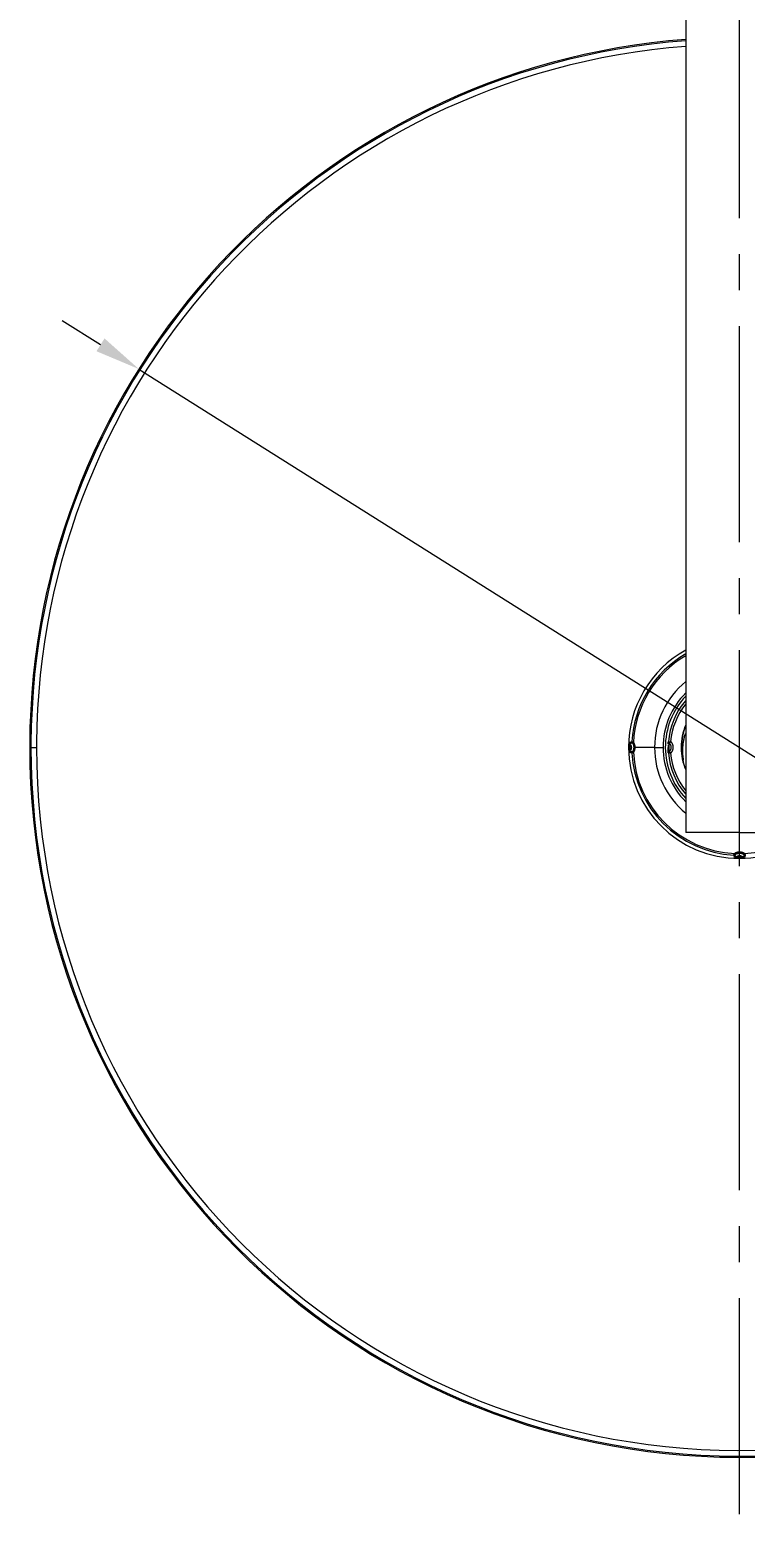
# Model space of a CAD drawing. Extents: x 3274 to 6433, y 0 to 2315.
# Drawn here: x 4102.3 to 4228.5, y 1513 to 1774.9 of the extents above; entities that cross this region are included whole.
import ezdxf

# ---------------------------------------------------------------- set-up
doc = ezdxf.new("R2010")
doc.units = 0
doc.header["$LTSCALE"] = 4
doc.header["$MEASUREMENT"] = 0
doc.header["$PDMODE"] = 3
doc.header["$PDSIZE"] = -10
doc.linetypes.add('CENTER2', pattern=[28.575, 19.05, -3.175, 3.175, -3.175])
doc.layers.get('0').update_dxf_attribs({"linetype": 'CONTINUOUS'})
doc.layers.get('DEFPOINTS').update_dxf_attribs({"linetype": 'CONTINUOUS'})
doc.layers.add('1', color=7, linetype='CONTINUOUS', true_color=0xffffff)
doc.layers.add('Cneter', color=1, linetype='CENTER2', lineweight=13)
doc.styles.add('Daelim Dimension', font='NanumGothic.ttf')
doc.dimstyles.new('DEFAULT', dxfattribs={"dimscale": 2, "dimtxt": 2, "dimasz": 2, "dimexe": 0, "dimexo": 2, "dimgap": 1, "dimtad": 1, "dimdec": 1, "dimzin": 9, "dimdsep": 46, "dimtxsty": 'Daelim Dimension', "dimcen": 0.5, "dimclrd": 252, "dimclre": 252, "dimclrt": 3, "dimadec": 1, "dimazin": 0, "dimtfac": 1, "dimtdec": 1, "dimtix": 1, "dimtmove": 0, "dimatfit": 3, "dimfxl": 1, "dimtolj": 1, "dimtzin": 1, "dimlwd": 9, "dimlwe": 9, "dimarcsym": 0})

# ---------------------------------------------------------------- blocks, each defined once
blk = doc.blocks.new('*D2')
at = {"color": 5, "lineweight": 9, "ltscale": 0.5, "transparency": 16777216}
for p, q in [((4114.78, 1719.29), (4108.01, 1723.55)), ((4121.55, 1715.02), (4333.48, 1581.56)), ((4408.4, 1534.37), (4340.25, 1577.29))]:
    blk.add_line(p, q, dxfattribs=at)
at = {"color": 5, "ltscale": 0.5, "transparency": 16777216}
for points in [[(4115.49, 1720.42), (4114.07, 1718.16), (4121.55, 1715.02)], [(4340.96, 1578.42), (4339.54, 1576.16), (4333.48, 1581.56)]]:
    blk.add_solid(points, dxfattribs=at)
at = {"layer": 'DEFPOINTS', "color": 0, "ltscale": 0.5, "transparency": 16777216}
for p in [(4121.55, 1715.02), (4333.48, 1581.56)]:
    blk.add_point(p, dxfattribs=at)
at = {"color": 7, "ltscale": 0.5, "transparency": 16777216, "insert": (4384.58, 1564.61), "char_height": 20, "attachment_point": 5, "rotation": 327.7987, "style": 'Daelim Dimension'}
blk.add_mtext('\\A1;∅250', dxfattribs=at)

msp = doc.modelspace()

# ---------------------------------------------------------------- linework, layer by layer
at = {"layer": '1', "color": 7, "linetype": 'Continuous', "lineweight": 18}
for p, q in [((4218.02, 1993.29), (4218.02, 1633.29)), ((4214.95, 1649.26), (4214.95, 1649.26)), ((4214.95, 1647.32), (4214.95, 1647.32)), ((4227.52, 1633.29), (4218.02, 1633.29)), ((4227.52, 1633.29), (4237.02, 1633.29))]:
    msp.add_line(p, q, dxfattribs=at)
at = {"layer": '1', "color": 7, "linetype": 'Continuous', "lineweight": 13}
for p, q in [((4102.51, 1648.29), (4102.29, 1648.29)), ((4102.51, 1648.29), (4103.51, 1648.29)), ((4212.52, 1648.29), (4214.02, 1648.29))]:
    msp.add_line(p, q, dxfattribs=at)
at = {"layer": '1', "color": 7, "linetype": 'Continuous', "lineweight": 18}
for radius, start, end in [(125.23, 94.3502, 179.7574), (19.6, 118.9912, 180), (18.75, 120.4481, 177.3673), (15, 129.2977, 180), (13.5, 134.7258, 180), (12.6, 138.9342, 175.5454), (10.3, 157.2666, 180), (10.25, 157.9458, 180), (125.23, 179.7574, 180), (125.23, 180, 359.7574), (19.6, 180, 0), (18.75, 182.6327, 267.3673), (15, 180, 230.7023), (13.5, 180, 225.2742), (12.6, 184.4546, 221.0658), (10.3, 180, 202.7334), (18.75, 272.6327, 357.3673)]:
    msp.add_arc((4227.52, 1648.29), radius, start, end, dxfattribs=at)
at = {"layer": '1', "color": 7, "linetype": 'Continuous', "lineweight": 13}
for radius, start, end in [(125.01, 94.3568, 179.6416), (124.01, 94.3932, 179.6416), (19.02, 119.9694, 176.9369), (13.1, 136.4844, 180.2657), (12.2, 141.1394, 175.2643), (10.29, 157.4208, 180), (125.23, 179.7574, 180), (125.01, 179.6416, 180), (125.01, 180, 359.6416), (124.01, 179.6416, 180), (124.01, 180, 359.6416), (19.02, 183.0629, 266.9369), (13.1, 180.2657, 223.5158), (12.2, 184.7364, 218.86), (10.29, 180.3989, 202.5796)]:
    msp.add_arc((4227.52, 1648.29), radius, start, end, dxfattribs=at)
at = {"layer": '1', "color": 7, "linetype": 'Continuous', "lineweight": 18}
for centre, major_axis, start_param, end_param in [((4208.4, 1649.14), (-0.112, 0.278), 1.145149, 1.993455), ((4226.66, 1629.17), (-0.278, -0.112), 1.14515, 1.993655)]:
    msp.add_ellipse(centre, major_axis=major_axis, ratio=0.999587, start_param=start_param, end_param=end_param, dxfattribs=at)
for points, knots in [([(4217.52, 1648.29), (4217.54, 1648.69), (4217.59, 1649.09), (4217.7, 1649.68), (4217.74, 1649.88), (4217.82, 1650.17), (4217.85, 1650.32), (4217.9, 1650.46), (4217.92, 1650.56), (4217.94, 1650.61), (4217.97, 1650.69), (4217.98, 1650.73), (4217.99, 1650.76)], [0, 0, 0, 0, 0.478583, 0.478583, 0.717875, 0.717875, 0.837521, 0.897344, 0.897344, 0.957167, 0.957167, 1, 1, 1, 1]), ([(4208.1, 1649.16), (4208.17, 1649.18), (4208.31, 1649.23), (4208.45, 1649.28), (4208.53, 1649.31)], [0, 0, 0, 0, 0.499445, 1, 1, 1, 1]), ([(4214.92, 1648.75), (4214.92, 1648.75), (4214.92, 1648.73), (4214.92, 1648.7), (4214.92, 1648.66), (4214.92, 1648.62), (4214.92, 1648.58), (4214.92, 1648.54), (4214.92, 1648.51), (4214.92, 1648.47), (4214.92, 1648.44), (4214.92, 1648.4), (4214.92, 1648.36), (4214.92, 1648.33), (4214.92, 1648.3), (4214.92, 1648.29)], [0, 0, 0, 0, 0.00004, 0.092604, 0.184562, 0.275758, 0.36617, 0.455939, 0.530269, 0.605682, 0.682205, 0.759863, 0.838686, 0.918715, 1, 1, 1, 1]), ([(4214.92, 1648.73), (4214.92, 1648.69), (4214.92, 1648.54), (4214.92, 1648.4), (4214.92, 1648.28)], [0, 0, 0, 0, 0.26007, 1, 1, 1, 1]), ([(4214.92, 1648.3), (4214.92, 1648.19), (4214.92, 1648.04), (4214.92, 1647.89), (4214.92, 1647.85)], [0, 0, 0, 0, 0.74134, 1, 1, 1, 1]), ([(4214.95, 1647.31), (4214.95, 1647.31), (4214.95, 1647.31), (4214.95, 1647.31), (4214.95, 1647.31), (4214.95, 1647.31), (4214.95, 1647.31), (4214.95, 1647.32), (4214.95, 1647.32), (4214.95, 1647.32), (4214.95, 1647.32), (4214.95, 1647.32), (4214.95, 1647.33), (4214.95, 1647.33), (4214.95, 1647.33), (4214.95, 1647.34), (4214.95, 1647.34), (4214.95, 1647.34), (4214.95, 1647.35), (4214.95, 1647.35), (4214.95, 1647.36), (4214.95, 1647.36), (4214.95, 1647.37), (4214.95, 1647.38), (4214.95, 1647.41), (4214.94, 1647.45), (4214.94, 1647.5), (4214.94, 1647.55), (4214.93, 1647.61), (4214.93, 1647.68), (4214.93, 1647.76), (4214.93, 1647.82), (4214.92, 1647.87), (4214.92, 1647.91), (4214.92, 1647.94), (4214.92, 1647.98), (4214.92, 1648.02), (4214.92, 1648.06), (4214.92, 1648.11), (4214.92, 1648.15), (4214.92, 1648.2), (4214.92, 1648.24), (4214.92, 1648.27), (4214.92, 1648.29)], [0, 0, 0, 0, 0.00985, 0.019663, 0.029443, 0.039193, 0.048917, 0.058618, 0.0683, 0.077968, 0.087624, 0.097272, 0.106916, 0.11656, 0.126208, 0.135862, 0.145528, 0.155208, 0.164907, 0.174628, 0.184374, 0.194149, 0.203958, 0.213803, 0.26798, 0.321607, 0.375315, 0.429732, 0.487157, 0.545428, 0.605231, 0.667199, 0.693279, 0.720118, 0.747745, 0.776188, 0.805471, 0.835619, 0.866652, 0.898589, 0.931449, 0.965248, 1, 1, 1, 1]), ([(4214.93, 1648.94), (4214.94, 1648.99), (4214.94, 1649.08), (4214.95, 1649.19), (4214.95, 1649.23), (4214.95, 1649.24)], [0, 0, 0, 0, 0.334693, 0.668436, 1, 1, 1, 1]), ([(4214.95, 1647.34), (4214.95, 1647.35), (4214.95, 1647.39), (4214.94, 1647.5), (4214.94, 1647.59), (4214.93, 1647.64)], [0, 0, 0, 0, 0.331565, 0.665315, 1, 1, 1, 1]), ([(4214.95, 1649.27), (4214.95, 1649.27), (4214.95, 1649.27), (4214.96, 1649.27), (4214.96, 1649.27), (4214.96, 1649.27), (4214.96, 1649.27), (4214.96, 1649.27), (4214.96, 1649.27), (4214.96, 1649.27), (4214.96, 1649.27), (4214.97, 1649.27), (4214.97, 1649.27), (4214.97, 1649.27), (4214.97, 1649.27), (4214.98, 1649.27), (4214.98, 1649.27), (4214.98, 1649.27), (4214.99, 1649.27), (4214.99, 1649.27), (4215, 1649.27), (4215, 1649.27), (4215.01, 1649.27), (4215.01, 1649.27), (4215.02, 1649.27), (4215.02, 1649.27), (4215.03, 1649.27), (4215.04, 1649.28), (4215.04, 1649.28), (4215.05, 1649.28), (4215.06, 1649.28), (4215.06, 1649.28), (4215.07, 1649.28), (4215.08, 1649.28), (4215.09, 1649.28), (4215.1, 1649.28), (4215.11, 1649.28), (4215.12, 1649.28), (4215.14, 1649.28), (4215.15, 1649.28), (4215.16, 1649.28), (4215.18, 1649.29), (4215.19, 1649.29), (4215.21, 1649.29), (4215.23, 1649.29), (4215.24, 1649.29), (4215.26, 1649.29), (4215.28, 1649.29), (4215.3, 1649.29), (4215.32, 1649.29), (4215.34, 1649.3), (4215.35, 1649.3), (4215.36, 1649.3)], [0, 0, 0, 0, 0.014991, 0.030037, 0.045139, 0.060297, 0.075511, 0.090781, 0.106109, 0.121493, 0.136934, 0.152432, 0.167988, 0.183601, 0.199272, 0.215001, 0.230789, 0.246635, 0.262539, 0.278502, 0.294524, 0.310605, 0.326745, 0.342945, 0.359204, 0.375523, 0.391902, 0.408341, 0.42484, 0.4414, 0.45802, 0.4747, 0.491442, 0.512756, 0.534676, 0.5572, 0.58033, 0.604066, 0.628407, 0.653354, 0.678908, 0.705067, 0.731832, 0.759204, 0.787181, 0.815765, 0.844956, 0.874752, 0.905155, 0.936164, 0.967779, 1, 1, 1, 1]), ([(4214.95, 1649.27), (4214.95, 1649.24), (4214.95, 1649.21), (4214.96, 1649.16), (4214.97, 1649.13), (4215, 1649.08), (4215.02, 1649.06), (4215.06, 1649.02), (4215.08, 1649), (4215.1, 1648.99)], [0, 0, 0, 0, 0.25, 0.25, 0.5, 0.5, 0.75, 0.75, 1, 1, 1, 1]), ([(4215.1, 1647.59), (4215.08, 1647.58), (4215.06, 1647.56), (4215.02, 1647.52), (4215, 1647.5), (4214.97, 1647.45), (4214.96, 1647.42), (4214.95, 1647.37), (4214.95, 1647.34), (4214.95, 1647.31)], [0, 0, 0, 0, 0.25, 0.25, 0.5, 0.5, 0.75, 0.75, 1, 1, 1, 1]), ([(4215.36, 1647.28), (4215.36, 1647.28), (4215.35, 1647.28), (4215.34, 1647.28), (4215.33, 1647.28), (4215.32, 1647.29), (4215.31, 1647.29), (4215.3, 1647.29), (4215.29, 1647.29), (4215.28, 1647.29), (4215.27, 1647.29), (4215.27, 1647.29), (4215.26, 1647.29), (4215.25, 1647.29), (4215.24, 1647.29), (4215.23, 1647.29), (4215.22, 1647.29), (4215.22, 1647.29), (4215.21, 1647.29), (4215.2, 1647.29), (4215.19, 1647.29), (4215.19, 1647.29), (4215.18, 1647.29), (4215.17, 1647.3), (4215.17, 1647.3), (4215.16, 1647.3), (4215.15, 1647.3), (4215.15, 1647.3), (4215.14, 1647.3), (4215.13, 1647.3), (4215.13, 1647.3), (4215.12, 1647.3), (4215.12, 1647.3), (4215.11, 1647.3), (4215.1, 1647.3), (4215.1, 1647.3), (4215.09, 1647.3), (4215.09, 1647.3), (4215.08, 1647.3), (4215.08, 1647.3), (4215.07, 1647.3), (4215.07, 1647.3), (4215.06, 1647.3), (4215.04, 1647.3), (4215.03, 1647.31), (4215.02, 1647.31), (4215.01, 1647.31), (4215, 1647.31), (4214.99, 1647.31), (4214.98, 1647.31), (4214.97, 1647.31), (4214.97, 1647.31), (4214.96, 1647.31), (4214.96, 1647.31), (4214.96, 1647.31), (4214.96, 1647.31), (4214.95, 1647.31), (4214.95, 1647.31)], [0, 0, 0, 0, 0.015404, 0.030671, 0.045799, 0.060788, 0.075639, 0.090352, 0.104927, 0.119364, 0.133662, 0.147821, 0.161843, 0.175726, 0.189471, 0.203078, 0.216546, 0.229876, 0.243067, 0.256121, 0.269036, 0.281813, 0.294451, 0.306951, 0.319313, 0.331537, 0.343622, 0.35557, 0.367378, 0.379049, 0.390582, 0.401976, 0.413232, 0.42435, 0.43533, 0.446172, 0.456875, 0.467441, 0.477868, 0.488157, 0.498309, 0.508322, 0.542924, 0.57726, 0.61133, 0.645136, 0.678679, 0.711961, 0.744982, 0.777746, 0.810253, 0.842505, 0.874503, 0.90625, 0.937747, 0.968997, 1, 1, 1, 1]), ([(4215.36, 1649.3), (4215.36, 1649.3), (4215.35, 1649.29), (4215.34, 1649.28), (4215.34, 1649.28), (4215.33, 1649.27), (4215.32, 1649.26), (4215.32, 1649.25), (4215.31, 1649.24), (4215.3, 1649.24), (4215.29, 1649.23), (4215.29, 1649.22), (4215.28, 1649.21), (4215.27, 1649.2), (4215.27, 1649.2), (4215.26, 1649.19), (4215.25, 1649.17), (4215.23, 1649.15), (4215.21, 1649.13), (4215.2, 1649.11), (4215.18, 1649.1), (4215.17, 1649.08), (4215.15, 1649.05), (4215.13, 1649.03), (4215.12, 1649.01), (4215.11, 1649), (4215.11, 1649), (4215.1, 1648.99), (4215.1, 1648.99), (4215.1, 1648.99), (4215.1, 1648.99), (4215.1, 1648.99), (4215.1, 1648.99)], [0, 0, 0, 0, 0.016095, 0.032343, 0.048741, 0.065288, 0.081979, 0.098812, 0.115782, 0.132887, 0.150121, 0.167481, 0.184961, 0.202557, 0.220264, 0.238076, 0.255987, 0.318113, 0.381116, 0.413521, 0.454783, 0.504898, 0.582891, 0.665092, 0.750669, 0.799832, 0.844237, 0.88401, 0.919303, 0.950285, 0.977129, 1, 1, 1, 1]), ([(4215.1, 1648.99), (4215.12, 1648.97), (4215.15, 1648.96), (4215.19, 1648.92), (4215.21, 1648.9), (4215.25, 1648.85), (4215.27, 1648.82), (4215.3, 1648.77), (4215.32, 1648.74), (4215.35, 1648.68), (4215.36, 1648.64), (4215.38, 1648.58), (4215.39, 1648.54), (4215.41, 1648.44), (4215.42, 1648.36), (4215.42, 1648.22), (4215.41, 1648.14), (4215.39, 1648.04), (4215.38, 1648), (4215.36, 1647.94), (4215.35, 1647.9), (4215.32, 1647.84), (4215.3, 1647.81), (4215.27, 1647.76), (4215.25, 1647.73), (4215.21, 1647.68), (4215.19, 1647.66), (4215.15, 1647.62), (4215.12, 1647.61), (4215.1, 1647.59)], [0, 0, 0, 0, 0.0625, 0.0625, 0.125, 0.125, 0.1875, 0.1875, 0.25, 0.25, 0.3125, 0.3125, 0.375, 0.375, 0.5, 0.5, 0.625, 0.625, 0.6875, 0.6875, 0.75, 0.75, 0.8125, 0.8125, 0.875, 0.875, 0.9375, 0.9375, 1, 1, 1, 1]), ([(4215.1, 1647.59), (4215.1, 1647.59), (4215.1, 1647.59), (4215.1, 1647.59), (4215.1, 1647.59), (4215.1, 1647.59), (4215.1, 1647.59), (4215.1, 1647.59), (4215.11, 1647.59), (4215.11, 1647.58), (4215.11, 1647.58), (4215.11, 1647.57), (4215.12, 1647.57), (4215.13, 1647.56), (4215.14, 1647.54), (4215.15, 1647.52), (4215.17, 1647.5), (4215.19, 1647.47), (4215.22, 1647.44), (4215.26, 1647.4), (4215.28, 1647.37), (4215.31, 1647.34), (4215.32, 1647.32), (4215.34, 1647.3), (4215.35, 1647.29), (4215.36, 1647.29), (4215.36, 1647.28)], [0, 0, 0, 0, 0.014485, 0.030468, 0.047988, 0.067085, 0.087801, 0.110177, 0.134253, 0.160066, 0.187653, 0.217042, 0.248257, 0.312076, 0.374614, 0.435506, 0.494439, 0.568521, 0.660038, 0.759552, 0.827864, 0.879353, 0.921911, 0.955957, 0.981879, 1, 1, 1, 1]), ([(4215.36, 1647.28), (4215.36, 1647.28), (4215.37, 1647.29), (4215.37, 1647.29), (4215.38, 1647.3), (4215.39, 1647.3), (4215.4, 1647.31), (4215.41, 1647.32), (4215.42, 1647.33), (4215.44, 1647.34), (4215.46, 1647.36), (4215.48, 1647.39), (4215.5, 1647.4), (4215.5, 1647.41), (4215.51, 1647.42), (4215.52, 1647.43), (4215.53, 1647.44), (4215.53, 1647.45), (4215.54, 1647.45), (4215.55, 1647.46), (4215.56, 1647.47), (4215.56, 1647.48), (4215.57, 1647.49), (4215.58, 1647.5), (4215.58, 1647.51), (4215.59, 1647.52), (4215.61, 1647.55), (4215.63, 1647.59), (4215.66, 1647.63), (4215.68, 1647.68), (4215.7, 1647.72), (4215.72, 1647.76), (4215.73, 1647.8), (4215.75, 1647.85), (4215.77, 1647.9), (4215.77, 1647.93), (4215.78, 1647.95), (4215.78, 1647.98), (4215.79, 1648), (4215.8, 1648.03), (4215.8, 1648.07), (4215.81, 1648.11), (4215.81, 1648.16), (4215.81, 1648.21), (4215.82, 1648.27), (4215.82, 1648.33), (4215.81, 1648.42), (4215.8, 1648.5), (4215.79, 1648.57), (4215.78, 1648.65), (4215.75, 1648.73), (4215.72, 1648.81), (4215.69, 1648.89), (4215.65, 1648.96), (4215.62, 1649.02), (4215.59, 1649.07), (4215.56, 1649.1), (4215.54, 1649.13), (4215.52, 1649.15), (4215.5, 1649.17), (4215.48, 1649.19), (4215.46, 1649.21), (4215.44, 1649.23), (4215.42, 1649.25), (4215.41, 1649.26), (4215.39, 1649.28), (4215.38, 1649.29), (4215.36, 1649.29), (4215.36, 1649.3)], [0, 0, 0, 0, 0.003633, 0.007589, 0.01187, 0.016475, 0.021404, 0.026655, 0.032228, 0.038122, 0.058301, 0.072694, 0.081362, 0.084337, 0.089377, 0.094413, 0.099445, 0.104473, 0.109496, 0.114516, 0.119532, 0.124544, 0.129552, 0.134557, 0.139557, 0.144747, 0.157658, 0.178227, 0.206367, 0.22464, 0.243134, 0.261853, 0.280801, 0.310405, 0.331927, 0.345415, 0.350888, 0.361857, 0.37392, 0.387074, 0.401317, 0.416647, 0.442916, 0.465556, 0.484584, 0.517008, 0.55393, 0.594253, 0.623063, 0.652068, 0.69517, 0.734205, 0.769938, 0.805046, 0.834991, 0.859726, 0.879174, 0.893274, 0.901989, 0.915186, 0.928409, 0.941662, 0.95495, 0.964488, 0.973766, 0.982778, 0.991524, 1, 1, 1, 1]), ([(4217.64, 1646.04), (4217.63, 1646.08), (4217.62, 1646.17), (4217.6, 1646.3), (4217.58, 1646.44), (4217.56, 1646.57), (4217.55, 1646.7), (4217.54, 1646.83), (4217.53, 1646.96), (4217.52, 1647.08), (4217.51, 1647.2), (4217.51, 1647.32), (4217.5, 1647.44), (4217.5, 1647.55), (4217.5, 1647.67), (4217.5, 1647.78), (4217.5, 1647.88), (4217.51, 1647.99), (4217.51, 1648.09), (4217.51, 1648.19), (4217.52, 1648.26), (4217.52, 1648.29)], [0, 0, 0, 0, 0.05532, 0.116886, 0.177373, 0.236783, 0.295118, 0.35238, 0.408571, 0.463693, 0.517748, 0.570737, 0.622662, 0.673526, 0.72333, 0.772076, 0.819766, 0.866401, 0.911984, 0.956517, 1, 1, 1, 1]), ([(4226.65, 1628.87), (4226.63, 1628.94), (4226.58, 1629.09), (4226.53, 1629.23), (4226.5, 1629.3)], [0, 0, 0, 0, 0.499445, 1, 1, 1, 1]), ([(4228.38, 1628.87), (4228.38, 1628.87), (4228.38, 1628.87), (4228.38, 1628.87), (4228.38, 1628.87), (4228.38, 1628.87), (4228.38, 1628.87), (4228.38, 1628.87), (4228.38, 1628.87), (4228.37, 1628.87), (4228.37, 1628.87), (4228.37, 1628.87), (4228.37, 1628.87), (4228.36, 1628.87), (4228.36, 1628.87), (4228.36, 1628.87), (4228.35, 1628.87), (4228.35, 1628.87), (4228.34, 1628.87), (4228.34, 1628.87), (4228.33, 1628.87), (4228.31, 1628.86), (4228.27, 1628.86), (4228.23, 1628.86), (4228.18, 1628.86), (4228.11, 1628.85), (4228.01, 1628.85), (4227.93, 1628.85), (4227.84, 1628.84), (4227.77, 1628.84), (4227.69, 1628.84), (4227.6, 1628.84), (4227.47, 1628.84), (4227.31, 1628.84), (4227.12, 1628.85), (4226.97, 1628.85), (4226.87, 1628.86), (4226.8, 1628.86), (4226.76, 1628.86), (4226.73, 1628.86), (4226.71, 1628.87), (4226.69, 1628.87), (4226.68, 1628.87), (4226.68, 1628.87), (4226.67, 1628.87), (4226.66, 1628.87), (4226.66, 1628.87), (4226.66, 1628.87), (4226.65, 1628.87), (4226.65, 1628.87), (4226.65, 1628.87), (4226.65, 1628.87)], [0, 0, 0, 0, 0.004856, 0.009691, 0.014508, 0.01931, 0.024099, 0.028879, 0.033653, 0.038423, 0.043192, 0.047963, 0.05274, 0.057525, 0.06232, 0.06713, 0.071956, 0.076802, 0.081671, 0.086564, 0.091486, 0.116366, 0.141325, 0.166708, 0.192844, 0.233455, 0.276656, 0.323219, 0.355069, 0.388823, 0.424578, 0.462415, 0.5024, 0.596958, 0.678683, 0.746525, 0.807549, 0.833716, 0.859106, 0.884048, 0.908891, 0.918173, 0.927367, 0.936489, 0.94556, 0.954598, 0.963625, 0.972658, 0.981719, 0.990826, 1, 1, 1, 1]), ([(4228.38, 1629.56), (4228.37, 1629.57), (4228.37, 1629.57), (4228.36, 1629.58), (4228.35, 1629.58), (4228.33, 1629.59), (4228.32, 1629.6), (4228.31, 1629.61), (4228.29, 1629.62), (4228.28, 1629.63), (4228.26, 1629.63), (4228.25, 1629.64), (4228.23, 1629.65), (4228.2, 1629.66), (4228.17, 1629.68), (4228.12, 1629.7), (4228.08, 1629.72), (4228.04, 1629.73), (4227.99, 1629.75), (4227.93, 1629.76), (4227.86, 1629.78), (4227.79, 1629.79), (4227.72, 1629.8), (4227.65, 1629.81), (4227.57, 1629.82), (4227.49, 1629.82), (4227.41, 1629.81), (4227.34, 1629.81), (4227.29, 1629.8), (4227.26, 1629.8), (4227.24, 1629.79), (4227.21, 1629.79), (4227.19, 1629.78), (4227.16, 1629.78), (4227.14, 1629.77), (4227.12, 1629.77), (4227.09, 1629.76), (4227.07, 1629.75), (4227.05, 1629.75), (4227.03, 1629.74), (4227.01, 1629.73), (4226.99, 1629.73), (4226.95, 1629.71), (4226.92, 1629.7), (4226.87, 1629.68), (4226.83, 1629.66), (4226.8, 1629.65), (4226.77, 1629.63), (4226.74, 1629.62), (4226.72, 1629.61), (4226.7, 1629.59), (4226.68, 1629.58), (4226.66, 1629.57), (4226.66, 1629.56)], [0, 0, 0, 0, 0.006652, 0.013745, 0.021278, 0.02925, 0.037662, 0.04651, 0.055795, 0.065515, 0.075667, 0.086251, 0.097263, 0.108702, 0.136242, 0.162702, 0.188095, 0.212435, 0.235732, 0.274657, 0.313502, 0.352292, 0.391028, 0.429717, 0.468367, 0.507, 0.561663, 0.601725, 0.627121, 0.640311, 0.653498, 0.666684, 0.679869, 0.693052, 0.706234, 0.719415, 0.732598, 0.745782, 0.75897, 0.766818, 0.778245, 0.793264, 0.811895, 0.834166, 0.860113, 0.889772, 0.907759, 0.92501, 0.941516, 0.957274, 0.972276, 0.98652, 1, 1, 1, 1]), ([(4228.15, 1628.97), (4228.15, 1628.96), (4228.15, 1628.96), (4228.13, 1628.96), (4228.12, 1628.97), (4228.09, 1628.97), (4228.08, 1628.97), (4228.06, 1628.97), (4228.05, 1628.97), (4228.01, 1628.98), (4227.98, 1628.98), (4227.92, 1628.99), (4227.89, 1628.99), (4227.82, 1629), (4227.78, 1629.01), (4227.71, 1629.01), (4227.67, 1629.01), (4227.59, 1629.02), (4227.56, 1629.02), (4227.48, 1629.02), (4227.44, 1629.02), (4227.36, 1629.01), (4227.32, 1629.01), (4227.25, 1629.01), (4227.21, 1629), (4227.14, 1628.99), (4227.11, 1628.99), (4227.05, 1628.98), (4227.02, 1628.98), (4226.97, 1628.97), (4226.95, 1628.97), (4226.92, 1628.97), (4226.9, 1628.96), (4226.89, 1628.96), (4226.88, 1628.97), (4226.88, 1628.97)], [0, 0, 0, 0, 0.0625, 0.0625, 0.125, 0.125, 0.15625, 0.15625, 0.1875, 0.1875, 0.25, 0.25, 0.3125, 0.3125, 0.375, 0.375, 0.4375, 0.4375, 0.5, 0.5, 0.5625, 0.5625, 0.625, 0.625, 0.6875, 0.6875, 0.75, 0.75, 0.8125, 0.8125, 0.875, 0.875, 0.9375, 0.9375, 1, 1, 1, 1])]:
    msp.add_open_spline(points, degree=3, knots=knots, dxfattribs=at)
at = {"layer": '1', "color": 7, "linetype": 'Continuous', "lineweight": 13}
msp.add_open_spline([(4207.92, 1648.29), (4207.97, 1648.29), (4208.02, 1648.29), (4208.07, 1648.29)], degree=3, dxfattribs=at)
for points, knots in [([(4208.07, 1648.29), (4208.07, 1648.3), (4208.07, 1648.32), (4208.07, 1648.34), (4208.07, 1648.37), (4208.07, 1648.39), (4208.07, 1648.41), (4208.07, 1648.44), (4208.07, 1648.46), (4208.07, 1648.48), (4208.07, 1648.51), (4208.07, 1648.53), (4208.07, 1648.55), (4208.07, 1648.57), (4208.07, 1648.59), (4208.07, 1648.61), (4208.07, 1648.63), (4208.07, 1648.65), (4208.07, 1648.67), (4208.07, 1648.74), (4208.08, 1648.84), (4208.08, 1648.94), (4208.09, 1649), (4208.09, 1649.04), (4208.09, 1649.08), (4208.09, 1649.1), (4208.09, 1649.12), (4208.1, 1649.12), (4208.1, 1649.13), (4208.1, 1649.14), (4208.1, 1649.14), (4208.1, 1649.15), (4208.1, 1649.15), (4208.1, 1649.15), (4208.1, 1649.16), (4208.1, 1649.16), (4208.1, 1649.16)], [0, 0, 0, 0, 0.022632, 0.044922, 0.066872, 0.088486, 0.109765, 0.130712, 0.151331, 0.171624, 0.191595, 0.211248, 0.230584, 0.24961, 0.268327, 0.286742, 0.304857, 0.322677, 0.340208, 0.357454, 0.492956, 0.61519, 0.66739, 0.718091, 0.767951, 0.817662, 0.836231, 0.854622, 0.872874, 0.891024, 0.909112, 0.927177, 0.945259, 0.963397, 0.981631, 1, 1, 1, 1]), ([(4208.1, 1647.42), (4208.1, 1647.42), (4208.1, 1647.42), (4208.1, 1647.43), (4208.1, 1647.43), (4208.1, 1647.43), (4208.1, 1647.43), (4208.1, 1647.43), (4208.1, 1647.43), (4208.1, 1647.43), (4208.1, 1647.44), (4208.1, 1647.44), (4208.1, 1647.44), (4208.1, 1647.44), (4208.1, 1647.45), (4208.1, 1647.45), (4208.1, 1647.46), (4208.09, 1647.46), (4208.09, 1647.46), (4208.09, 1647.47), (4208.09, 1647.48), (4208.09, 1647.5), (4208.09, 1647.54), (4208.09, 1647.58), (4208.08, 1647.63), (4208.08, 1647.7), (4208.08, 1647.79), (4208.07, 1647.87), (4208.07, 1647.93), (4208.07, 1647.97), (4208.07, 1648.01), (4208.07, 1648.05), (4208.07, 1648.1), (4208.07, 1648.14), (4208.07, 1648.19), (4208.07, 1648.24), (4208.07, 1648.27), (4208.07, 1648.29)], [0, 0, 0, 0, 0.009642, 0.019243, 0.028809, 0.038345, 0.047858, 0.057353, 0.066835, 0.07631, 0.085784, 0.095263, 0.104752, 0.114257, 0.123785, 0.13334, 0.142927, 0.152554, 0.162224, 0.171945, 0.18172, 0.231346, 0.281092, 0.331647, 0.38367, 0.46427, 0.549778, 0.641708, 0.676572, 0.712595, 0.749816, 0.788268, 0.827984, 0.86899, 0.911313, 0.954976, 1, 1, 1, 1]), ([(4208.53, 1647.27), (4208.51, 1647.28), (4208.49, 1647.29), (4208.45, 1647.3), (4208.41, 1647.31), (4208.37, 1647.32), (4208.33, 1647.34), (4208.3, 1647.35), (4208.26, 1647.36), (4208.23, 1647.37), (4208.2, 1647.39), (4208.16, 1647.4), (4208.13, 1647.41), (4208.11, 1647.42), (4208.1, 1647.42)], [0, 0, 0, 0, 0.093748, 0.185602, 0.275563, 0.36363, 0.449803, 0.534083, 0.61647, 0.696963, 0.775563, 0.852269, 0.927081, 1, 1, 1, 1]), ([(4208.19, 1648.93), (4208.25, 1648.96), (4208.32, 1649), (4208.45, 1649.06), (4208.52, 1649.08), (4208.59, 1649.11)], [0, 0, 0, 0, 0.5, 0.5, 1, 1, 1, 1]), ([(4208.25, 1648.29), (4208.25, 1648.33), (4208.24, 1648.37), (4208.24, 1648.45), (4208.24, 1648.48), (4208.23, 1648.56), (4208.23, 1648.59), (4208.22, 1648.66), (4208.21, 1648.7), (4208.21, 1648.76), (4208.2, 1648.78), (4208.2, 1648.83), (4208.19, 1648.85), (4208.19, 1648.89), (4208.19, 1648.9), (4208.19, 1648.92), (4208.19, 1648.93), (4208.19, 1648.93)], [0, 0, 0, 0, 0.125, 0.125, 0.25, 0.25, 0.375, 0.375, 0.5, 0.5, 0.625, 0.625, 0.75, 0.75, 0.875, 0.875, 1, 1, 1, 1]), ([(4208.19, 1648.93), (4208.22, 1648.9), (4208.31, 1648.8), (4208.4, 1648.58), (4208.44, 1648.29), (4208.4, 1648), (4208.31, 1647.78), (4208.22, 1647.69), (4208.19, 1647.65)], [0, 0, 0, 0, 0.114396, 0.30718, 0.499964, 0.692749, 0.885533, 1, 1, 1, 1]), ([(4208.19, 1647.65), (4208.19, 1647.65), (4208.19, 1647.66), (4208.19, 1647.68), (4208.19, 1647.69), (4208.19, 1647.72), (4208.19, 1647.73), (4208.2, 1647.75), (4208.2, 1647.76), (4208.2, 1647.8), (4208.21, 1647.82), (4208.21, 1647.89), (4208.22, 1647.92), (4208.23, 1647.99), (4208.23, 1648.02), (4208.24, 1648.1), (4208.24, 1648.14), (4208.24, 1648.21), (4208.25, 1648.25), (4208.25, 1648.29)], [0, 0, 0, 0, 0.125, 0.125, 0.25, 0.25, 0.3125, 0.3125, 0.375, 0.375, 0.5, 0.5, 0.625, 0.625, 0.75, 0.75, 0.875, 0.875, 1, 1, 1, 1]), ([(4208.59, 1647.47), (4208.52, 1647.5), (4208.45, 1647.52), (4208.32, 1647.58), (4208.25, 1647.62), (4208.19, 1647.65)], [0, 0, 0, 0, 0.5, 0.5, 1, 1, 1, 1]), ([(4208.53, 1649.31), (4208.52, 1649.29), (4208.53, 1649.27), (4208.53, 1649.24), (4208.53, 1649.22), (4208.54, 1649.18), (4208.55, 1649.17), (4208.57, 1649.14), (4208.58, 1649.12), (4208.59, 1649.11)], [0, 0, 0, 0, 0.25, 0.25, 0.5, 0.5, 0.75, 0.75, 1, 1, 1, 1]), ([(4208.53, 1649.31), (4208.53, 1649.31), (4208.53, 1649.31), (4208.53, 1649.31), (4208.53, 1649.31), (4208.53, 1649.31), (4208.53, 1649.31), (4208.53, 1649.3), (4208.53, 1649.3), (4208.54, 1649.3), (4208.54, 1649.3), (4208.54, 1649.3), (4208.54, 1649.3), (4208.55, 1649.3), (4208.55, 1649.3), (4208.55, 1649.29), (4208.56, 1649.29), (4208.56, 1649.29), (4208.56, 1649.29), (4208.57, 1649.29), (4208.57, 1649.28), (4208.58, 1649.28), (4208.59, 1649.28), (4208.6, 1649.27), (4208.61, 1649.26), (4208.62, 1649.26), (4208.63, 1649.25), (4208.64, 1649.24), (4208.66, 1649.23), (4208.67, 1649.23), (4208.69, 1649.22), (4208.7, 1649.21), (4208.72, 1649.2), (4208.74, 1649.19), (4208.75, 1649.18), (4208.77, 1649.16), (4208.78, 1649.16), (4208.79, 1649.15)], [0, 0, 0, 0, 0.019355, 0.03872, 0.058097, 0.077488, 0.096895, 0.116321, 0.135767, 0.155236, 0.17473, 0.194251, 0.213802, 0.233384, 0.252999, 0.272651, 0.292339, 0.312068, 0.331839, 0.351653, 0.371514, 0.391422, 0.430226, 0.469214, 0.508401, 0.547805, 0.587442, 0.62733, 0.667482, 0.707916, 0.748645, 0.789684, 0.831047, 0.872747, 0.914798, 0.957212, 1, 1, 1, 1]), ([(4208.79, 1647.43), (4208.79, 1647.43), (4208.78, 1647.42), (4208.77, 1647.42), (4208.76, 1647.41), (4208.75, 1647.41), (4208.75, 1647.4), (4208.74, 1647.39), (4208.73, 1647.39), (4208.72, 1647.38), (4208.71, 1647.38), (4208.7, 1647.37), (4208.7, 1647.37), (4208.69, 1647.36), (4208.68, 1647.36), (4208.67, 1647.35), (4208.67, 1647.35), (4208.66, 1647.35), (4208.65, 1647.34), (4208.65, 1647.34), (4208.64, 1647.33), (4208.63, 1647.33), (4208.63, 1647.33), (4208.62, 1647.32), (4208.61, 1647.32), (4208.61, 1647.32), (4208.6, 1647.31), (4208.6, 1647.31), (4208.59, 1647.31), (4208.59, 1647.3), (4208.58, 1647.3), (4208.57, 1647.3), (4208.56, 1647.29), (4208.56, 1647.29), (4208.55, 1647.29), (4208.54, 1647.28), (4208.54, 1647.28), (4208.53, 1647.28), (4208.53, 1647.28), (4208.53, 1647.27), (4208.53, 1647.27), (4208.53, 1647.27), (4208.53, 1647.27)], [0, 0, 0, 0, 0.02142, 0.042735, 0.063948, 0.085058, 0.106069, 0.12698, 0.147795, 0.168514, 0.189139, 0.209671, 0.230113, 0.250466, 0.270731, 0.290911, 0.311008, 0.331022, 0.350956, 0.370812, 0.390591, 0.410297, 0.429929, 0.449492, 0.468986, 0.488413, 0.507777, 0.527078, 0.546319, 0.565503, 0.584631, 0.623429, 0.661976, 0.700284, 0.738369, 0.776245, 0.813929, 0.851434, 0.888778, 0.925976, 0.963044, 1, 1, 1, 1]), ([(4208.59, 1649.11), (4208.59, 1649.11), (4208.59, 1649.11), (4208.6, 1649.1), (4208.6, 1649.09), (4208.62, 1649.07), (4208.63, 1649.06), (4208.65, 1649.03), (4208.66, 1649.01), (4208.67, 1649)], [0, 0, 0, 0, 0.25, 0.25, 0.5, 0.5, 0.75, 0.75, 1, 1, 1, 1]), ([(4208.59, 1647.47), (4208.59, 1647.47), (4208.59, 1647.47), (4208.59, 1647.47), (4208.59, 1647.47), (4208.59, 1647.47), (4208.59, 1647.47), (4208.59, 1647.47), (4208.59, 1647.48), (4208.59, 1647.48), (4208.59, 1647.48), (4208.6, 1647.48), (4208.6, 1647.48), (4208.6, 1647.49), (4208.6, 1647.49), (4208.6, 1647.49), (4208.61, 1647.5), (4208.61, 1647.5), (4208.62, 1647.51), (4208.62, 1647.52), (4208.63, 1647.52), (4208.64, 1647.53), (4208.64, 1647.55), (4208.65, 1647.56), (4208.66, 1647.57), (4208.66, 1647.58), (4208.67, 1647.59)], [0, 0, 0, 0, 0.02978, 0.059246, 0.088447, 0.117432, 0.146253, 0.174963, 0.203614, 0.232261, 0.260955, 0.289751, 0.318701, 0.347855, 0.377264, 0.406978, 0.437043, 0.467505, 0.529715, 0.592462, 0.656125, 0.721066, 0.787622, 0.856108, 0.926813, 1, 1, 1, 1]), ([(4208.67, 1649), (4208.67, 1648.99), (4208.68, 1648.98), (4208.7, 1648.94), (4208.73, 1648.88), (4208.76, 1648.81), (4208.79, 1648.73), (4208.81, 1648.63), (4208.83, 1648.53), (4208.84, 1648.43), (4208.85, 1648.35), (4208.85, 1648.3), (4208.85, 1648.29)], [0, 0, 0, 0, 0.001113, 0.08311, 0.180038, 0.289823, 0.410449, 0.539879, 0.676, 0.816814, 0.960874, 1, 1, 1, 1]), ([(4208.85, 1648.29), (4208.85, 1648.28), (4208.85, 1648.24), (4208.84, 1648.15), (4208.83, 1648.04), (4208.81, 1647.93), (4208.78, 1647.83), (4208.74, 1647.73), (4208.71, 1647.66), (4208.68, 1647.61), (4208.67, 1647.59), (4208.67, 1647.59)], [0, 0, 0, 0, 0.027525, 0.178827, 0.333089, 0.485799, 0.632253, 0.76786, 0.888095, 0.988348, 1, 1, 1, 1]), ([(4208.79, 1649.15), (4208.79, 1649.15), (4208.8, 1649.14), (4208.81, 1649.12), (4208.82, 1649.11), (4208.83, 1649.09), (4208.84, 1649.08), (4208.85, 1649.06), (4208.85, 1649.04), (4208.86, 1649.03), (4208.87, 1649.01), (4208.88, 1649), (4208.89, 1648.98), (4208.89, 1648.96), (4208.9, 1648.95), (4208.91, 1648.93), (4208.92, 1648.91), (4208.92, 1648.9), (4208.93, 1648.88), (4208.94, 1648.86), (4208.94, 1648.85), (4208.95, 1648.83), (4208.96, 1648.81), (4208.96, 1648.79), (4208.97, 1648.78), (4208.98, 1648.75), (4208.98, 1648.72), (4208.99, 1648.68), (4209, 1648.64), (4209.01, 1648.61), (4209.02, 1648.57), (4209.03, 1648.53), (4209.03, 1648.49), (4209.04, 1648.45), (4209.04, 1648.41), (4209.04, 1648.37), (4209.04, 1648.33), (4209.04, 1648.3), (4209.04, 1648.29)], [0, 0, 0, 0, 0.020102, 0.04017, 0.060211, 0.08023, 0.100231, 0.120221, 0.140203, 0.160183, 0.180166, 0.200156, 0.220159, 0.24018, 0.260222, 0.280291, 0.300391, 0.320527, 0.340703, 0.360924, 0.381194, 0.401516, 0.421897, 0.442338, 0.462845, 0.483422, 0.5265, 0.569443, 0.612291, 0.655083, 0.697858, 0.740654, 0.78351, 0.826463, 0.869553, 0.912814, 0.956284, 1, 1, 1, 1]), ([(4209.04, 1648.29), (4209.04, 1648.28), (4209.04, 1648.27), (4209.04, 1648.25), (4209.04, 1648.23), (4209.04, 1648.21), (4209.04, 1648.19), (4209.04, 1648.17), (4209.04, 1648.15), (4209.03, 1648.13), (4209.03, 1648.11), (4209.03, 1648.09), (4209.03, 1648.07), (4209.02, 1648.05), (4209.02, 1648.03), (4209.02, 1648.01), (4209.01, 1647.99), (4209.01, 1647.97), (4209.01, 1647.95), (4209, 1647.93), (4209, 1647.91), (4208.99, 1647.89), (4208.99, 1647.87), (4208.98, 1647.85), (4208.98, 1647.84), (4208.97, 1647.81), (4208.96, 1647.78), (4208.95, 1647.75), (4208.94, 1647.72), (4208.93, 1647.69), (4208.91, 1647.66), (4208.9, 1647.63), (4208.89, 1647.6), (4208.87, 1647.57), (4208.86, 1647.54), (4208.84, 1647.51), (4208.82, 1647.48), (4208.81, 1647.46), (4208.8, 1647.44), (4208.79, 1647.43)], [0, 0, 0, 0, 0.022075, 0.044091, 0.066053, 0.087967, 0.109836, 0.131666, 0.153461, 0.175227, 0.196967, 0.218688, 0.240393, 0.262088, 0.283778, 0.305467, 0.327161, 0.348865, 0.370583, 0.392321, 0.414084, 0.435877, 0.457704, 0.479571, 0.501483, 0.523445, 0.560962, 0.598239, 0.6353, 0.672171, 0.708879, 0.745449, 0.78191, 0.818289, 0.854616, 0.890919, 0.927231, 0.96358, 1, 1, 1, 1]), ([(4209.04, 1648.29), (4209.02, 1648.29), (4208.99, 1648.29), (4208.94, 1648.29), (4208.92, 1648.29), (4208.89, 1648.29), (4208.87, 1648.29), (4208.85, 1648.29), (4208.85, 1648.29), (4208.85, 1648.29)], [0, 0, 0, 0, 0.25, 0.25, 0.5, 0.5, 0.75, 0.75, 1, 1, 1, 1]), ([(4212.52, 1648.29), (4211.85, 1648.29), (4210.66, 1648.29), (4209.54, 1648.29), (4209.04, 1648.29)], [0, 0, 0, 0, 0.542345, 1, 1, 1, 1]), ([(4215.11, 1648.29), (4215.11, 1648.34), (4215.11, 1648.38), (4215.1, 1648.48), (4215.1, 1648.52), (4215.09, 1648.61), (4215.09, 1648.65), (4215.09, 1648.71), (4215.09, 1648.72), (4215.09, 1648.76), (4215.09, 1648.77), (4215.09, 1648.82), (4215.09, 1648.85), (4215.09, 1648.9), (4215.09, 1648.92), (4215.1, 1648.95), (4215.1, 1648.97), (4215.1, 1648.98), (4215.1, 1648.99), (4215.1, 1648.99)], [0, 0, 0, 0, 0.125, 0.125, 0.25, 0.25, 0.375, 0.375, 0.4375, 0.4375, 0.5, 0.5, 0.625, 0.625, 0.75, 0.75, 0.875, 0.875, 1, 1, 1, 1]), ([(4215.1, 1647.59), (4215.1, 1647.59), (4215.1, 1647.6), (4215.1, 1647.61), (4215.1, 1647.63), (4215.09, 1647.66), (4215.09, 1647.68), (4215.09, 1647.73), (4215.09, 1647.76), (4215.09, 1647.82), (4215.09, 1647.86), (4215.09, 1647.93), (4215.09, 1647.97), (4215.1, 1648.06), (4215.1, 1648.1), (4215.11, 1648.2), (4215.11, 1648.24), (4215.11, 1648.29)], [0, 0, 0, 0, 0.125, 0.125, 0.25, 0.25, 0.375, 0.375, 0.5, 0.5, 0.625, 0.625, 0.75, 0.75, 0.875, 0.875, 1, 1, 1, 1]), ([(4226.5, 1629.3), (4226.5, 1629.3), (4226.5, 1629.3), (4226.5, 1629.3), (4226.5, 1629.3), (4226.5, 1629.3), (4226.5, 1629.3), (4226.5, 1629.31), (4226.5, 1629.31), (4226.5, 1629.31), (4226.51, 1629.31), (4226.51, 1629.31), (4226.51, 1629.32), (4226.51, 1629.32), (4226.51, 1629.32), (4226.51, 1629.33), (4226.51, 1629.33), (4226.52, 1629.33), (4226.52, 1629.34), (4226.52, 1629.34), (4226.52, 1629.35), (4226.53, 1629.35), (4226.53, 1629.36), (4226.54, 1629.37), (4226.54, 1629.38), (4226.55, 1629.39), (4226.56, 1629.41), (4226.56, 1629.42), (4226.57, 1629.43), (4226.58, 1629.45), (4226.59, 1629.46), (4226.6, 1629.48), (4226.61, 1629.49), (4226.62, 1629.51), (4226.63, 1629.53), (4226.64, 1629.55), (4226.65, 1629.56), (4226.66, 1629.56)], [0, 0, 0, 0, 0.019355, 0.03872, 0.058097, 0.077488, 0.096895, 0.116321, 0.135767, 0.155236, 0.17473, 0.194251, 0.213802, 0.233384, 0.252999, 0.272651, 0.29234, 0.312068, 0.331839, 0.351653, 0.371514, 0.391422, 0.430227, 0.469214, 0.508401, 0.547805, 0.587442, 0.62733, 0.667482, 0.707916, 0.748645, 0.789684, 0.831047, 0.872747, 0.914798, 0.957212, 1, 1, 1, 1]), ([(4226.5, 1629.3), (4226.52, 1629.3), (4226.54, 1629.3), (4226.57, 1629.3), (4226.59, 1629.31), (4226.62, 1629.32), (4226.64, 1629.32), (4226.67, 1629.34), (4226.68, 1629.35), (4226.7, 1629.36)], [0, 0, 0, 0, 0.25, 0.25, 0.5, 0.5, 0.75, 0.75, 1, 1, 1, 1]), ([(4226.7, 1629.36), (4226.7, 1629.36), (4226.7, 1629.36), (4226.71, 1629.37), (4226.72, 1629.38), (4226.74, 1629.39), (4226.75, 1629.4), (4226.78, 1629.42), (4226.79, 1629.43), (4226.81, 1629.44)], [0, 0, 0, 0, 0.25, 0.25, 0.5, 0.5, 0.75, 0.75, 1, 1, 1, 1]), ([(4226.88, 1628.97), (4226.86, 1629.01), (4226.81, 1629.09), (4226.75, 1629.22), (4226.72, 1629.31), (4226.7, 1629.36)], [0, 0, 0, 0, 0.315936, 0.653957, 1, 1, 1, 1]), ([(4226.81, 1629.44), (4226.81, 1629.44), (4226.83, 1629.45), (4226.87, 1629.48), (4226.94, 1629.51), (4227.03, 1629.54), (4227.12, 1629.57), (4227.23, 1629.6), (4227.34, 1629.61), (4227.46, 1629.62), (4227.58, 1629.62), (4227.71, 1629.61), (4227.83, 1629.59), (4227.95, 1629.56), (4228.05, 1629.53), (4228.14, 1629.49), (4228.19, 1629.46), (4228.22, 1629.44), (4228.22, 1629.44)], [0, 0, 0, 0, 0.003259, 0.048976, 0.103651, 0.16575, 0.233763, 0.306144, 0.381404, 0.459359, 0.540537, 0.624142, 0.708425, 0.790509, 0.86712, 0.935062, 0.991111, 1, 1, 1, 1]), ([(4226.88, 1628.97), (4226.91, 1629), (4227.01, 1629.08), (4227.23, 1629.17), (4227.52, 1629.21), (4227.81, 1629.17), (4228.02, 1629.08), (4228.12, 1629), (4228.15, 1628.97)], [0, 0, 0, 0, 0.114355, 0.307158, 0.49996, 0.692762, 0.885564, 1, 1, 1, 1]), ([(4228.34, 1629.36), (4228.31, 1629.29), (4228.28, 1629.23), (4228.22, 1629.09), (4228.19, 1629.03), (4228.15, 1628.97)], [0, 0, 0, 0, 0.5, 0.5, 1, 1, 1, 1]), ([(4228.22, 1629.44), (4228.24, 1629.43), (4228.25, 1629.42), (4228.28, 1629.4), (4228.3, 1629.39), (4228.32, 1629.38), (4228.32, 1629.37), (4228.33, 1629.36), (4228.34, 1629.36), (4228.34, 1629.36)], [0, 0, 0, 0, 0.25, 0.25, 0.5, 0.5, 0.75, 0.75, 1, 1, 1, 1]), ([(4228.38, 1629.56), (4228.38, 1629.56), (4228.38, 1629.55), (4228.39, 1629.55), (4228.4, 1629.54), (4228.4, 1629.53), (4228.41, 1629.52), (4228.41, 1629.51), (4228.42, 1629.5), (4228.42, 1629.49), (4228.43, 1629.49), (4228.43, 1629.48), (4228.44, 1629.47), (4228.44, 1629.46), (4228.45, 1629.45), (4228.45, 1629.45), (4228.46, 1629.44), (4228.46, 1629.43), (4228.46, 1629.43), (4228.47, 1629.42), (4228.47, 1629.41), (4228.48, 1629.41), (4228.48, 1629.4), (4228.48, 1629.39), (4228.49, 1629.39), (4228.49, 1629.38), (4228.49, 1629.38), (4228.5, 1629.37), (4228.5, 1629.37), (4228.5, 1629.36), (4228.51, 1629.35), (4228.51, 1629.35), (4228.51, 1629.34), (4228.52, 1629.33), (4228.52, 1629.32), (4228.52, 1629.32), (4228.53, 1629.31), (4228.53, 1629.31), (4228.53, 1629.3), (4228.53, 1629.3), (4228.53, 1629.3), (4228.53, 1629.3), (4228.53, 1629.3)], [0, 0, 0, 0, 0.02142, 0.042735, 0.063948, 0.085058, 0.106069, 0.12698, 0.147795, 0.168514, 0.189139, 0.209671, 0.230113, 0.250466, 0.270731, 0.290911, 0.311008, 0.331022, 0.350956, 0.370812, 0.390591, 0.410297, 0.429929, 0.449492, 0.468986, 0.488413, 0.507777, 0.527078, 0.546319, 0.565503, 0.584631, 0.623429, 0.661976, 0.700284, 0.738369, 0.776245, 0.813929, 0.851434, 0.888778, 0.925976, 0.963044, 1, 1, 1, 1]), ([(4228.53, 1629.3), (4228.53, 1629.29), (4228.52, 1629.26), (4228.51, 1629.22), (4228.5, 1629.18), (4228.48, 1629.15), (4228.47, 1629.11), (4228.46, 1629.07), (4228.45, 1629.04), (4228.43, 1629), (4228.42, 1628.97), (4228.41, 1628.94), (4228.4, 1628.91), (4228.39, 1628.88), (4228.38, 1628.87)], [0, 0, 0, 0, 0.093746, 0.185599, 0.275559, 0.363626, 0.449799, 0.534079, 0.616465, 0.696959, 0.775559, 0.852266, 0.92708, 1, 1, 1, 1])]:
    msp.add_open_spline(points, degree=3, knots=knots, dxfattribs=at)
for points, weights in [([(4208.07, 1648.29), (4208.07, 1648.29), (4208.14, 1648.29), (4208.25, 1648.29)], [1.08388597608, 0.972039778913, 0.972038008001, 1.08388066335]), ([(4208.1, 1647.42), (4208.1, 1647.51), (4208.13, 1647.59), (4208.19, 1647.65)], [1.02051774834, 0.979201372538, 1.00028376296, 1.08376491961]), ([(4208.53, 1647.27), (4208.52, 1647.35), (4208.54, 1647.41), (4208.59, 1647.47)], [1.01906119606, 0.986545285093, 0.995630297121, 1.04631623215]), ([(4208.79, 1649.15), (4208.7, 1649.08), (4208.65, 1649.03), (4208.67, 1649)], [1.08204340519, 0.969073627016, 0.972769265928, 1.09313032192]), ([(4208.79, 1647.43), (4208.7, 1647.5), (4208.65, 1647.56), (4208.67, 1647.59)], [1.08748680565, 0.970839181894, 0.970837731467, 1.08748245437]), ([(4214.92, 1648.29), (4214.92, 1648.29), (4214.99, 1648.29), (4215.11, 1648.29)], [1.09482302003, 0.968398884658, 0.968392326997, 1.09480334705]), ([(4226.66, 1629.56), (4226.72, 1629.47), (4226.78, 1629.43), (4226.81, 1629.44)], [1.08204279873, 0.969073418942, 0.972769495786, 1.09313102926]), ([(4228.38, 1628.87), (4228.29, 1628.87), (4228.21, 1628.9), (4228.15, 1628.97)], [1.02041674215, 0.979200013288, 1.00038864001, 1.0839826223]), ([(4228.38, 1629.56), (4228.31, 1629.47), (4228.25, 1629.43), (4228.22, 1629.44)], [1.08748680675, 0.970839066661, 0.970837731097, 1.08748280006]), ([(4228.53, 1629.3), (4228.46, 1629.3), (4228.39, 1629.32), (4228.34, 1629.36)], [1.0190612765, 0.986529905523, 0.995638850357, 1.046388111])]:
    msp.add_rational_spline(points, weights, degree=3, dxfattribs=at)
at = {"layer": 'Cneter', "lineweight": 5, "ltscale": 0.5}
msp.add_line((4227.52, 1513.01), (4227.52, 2155.27), dxfattribs=at)

# ---------------------------------------------------------------- dimensions: what is measured, and where the dimension line sits
at = {"color": 5, "ltscale": 0.5}
dim = msp.add_diameter_dim_2p(p1=(4121.55, 1715.02), p2=(4333.48, 1581.56), dimstyle='DEFAULT', override={"dimtxt": 10, "dimasz": 4, "dimexe": 1, "dimdec": 0, "dimclrd": 5, "dimclre": 5, "dimclrt": 7}, dxfattribs=at)
dim.commit()
dim.dimension.update_dxf_attribs({"geometry": '*D2', "text_midpoint": (4384.58, 1564.61)})

doc.saveas('drawing.dxf')
